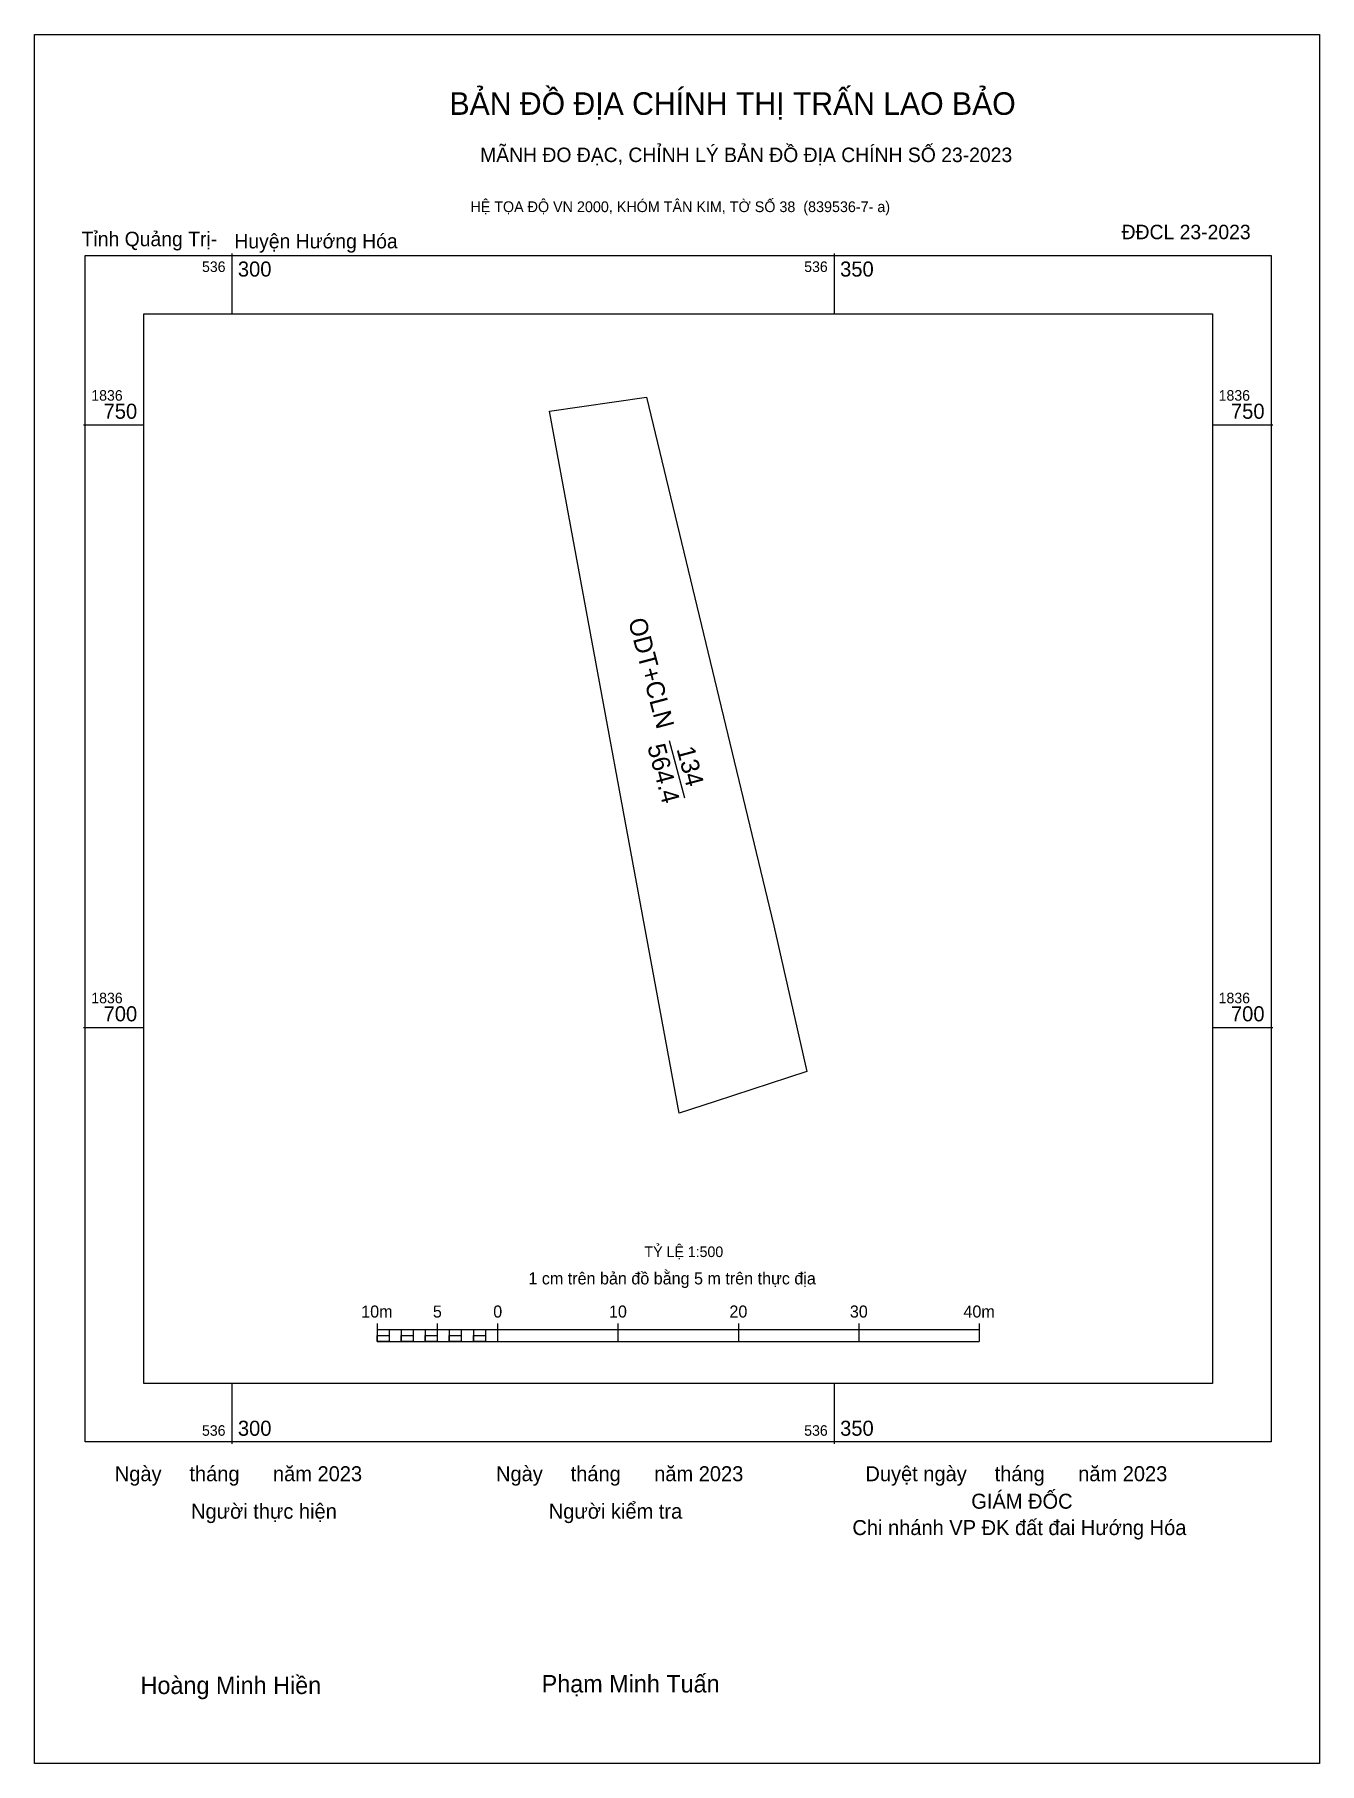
# Model space of a CAD drawing. Extents: x 535873 to 536390, y 1836189 to 1836782.
# Drawn here: x 536283.6 to 536390.3, y 1836638.9 to 1836782.4 of the extents above.
import ezdxf

# ---------------------------------------------------------------- set-up
doc = ezdxf.new("R2010")
doc.units = 0
for name, color, linetype in [('Level 10', 7, 'Continuous'), ('Level 13', 7, 'Continuous'), ('Level 15', 7, 'Continuous'), ('Level 27', 7, 'Continuous'), ('Level 50', 7, 'Continuous'), ('Level 6', 7, 'Continuous'), ('Level 62', 7, 'Continuous'), ('Level 63', 7, 'Continuous'), ('Level 9', 7, 'Continuous')]:
    doc.layers.add(name, color=color, linetype=linetype)

msp = doc.modelspace()

# ---------------------------------------------------------------- linework, layer by layer
at = {"layer": 'Level 10'}
msp.add_lwpolyline([(536345.01, 1836708.42), (536347.75, 1836696.33), (536340.14, 1836693.85), (536337.15, 1836692.88), (536326.36, 1836751.13), (536334.42, 1836752.28)], close=True, dxfattribs=at)
at = {"layer": 'Level 15'}
msp.add_lwpolyline([(536283.62, 1836782.38), (536390.3, 1836782.38), (536390.3, 1836638.92), (536283.62, 1836638.92)], close=True, dxfattribs=at)
at = {"layer": 'Level 27'}
for p, q in [((536334.42, 1836752.28), (536334.42, 1836752.28)), ((536326.36, 1836751.13), (536326.36, 1836751.13)), ((536345.01, 1836708.42), (536345.01, 1836708.42)), ((536347.75, 1836696.33), (536347.75, 1836696.33)), ((536340.14, 1836693.85), (536340.14, 1836693.85)), ((536337.15, 1836692.88), (536337.15, 1836692.88))]:
    msp.add_line(p, q, dxfattribs=at)
at = {"layer": 'Level 50'}
msp.add_line((536336.31, 1836723.8), (536337.57, 1836719.05), dxfattribs=at)
at = {"layer": 'Level 62'}
msp.add_lwpolyline([(536292.68, 1836759.21), (536381.43, 1836759.21), (536381.43, 1836670.45), (536292.68, 1836670.45)], close=True, dxfattribs=at)
at = {"layer": 'Level 63'}
for p, q in [((536300, 1836764.21), (536300, 1836759.21)), ((536350, 1836764.21), (536350, 1836759.21)), ((536287.68, 1836750), (536292.68, 1836750)), ((536381.43, 1836750), (536386.43, 1836750)), ((536287.68, 1836700), (536292.68, 1836700)), ((536381.43, 1836700), (536386.43, 1836700)), ((536312.05, 1836675.42), (536312.05, 1836673.92)), ((536312.05, 1836674.92), (536362.05, 1836674.92)), ((536313.05, 1836674.92), (536313.05, 1836673.92)), ((536314.05, 1836674.92), (536314.05, 1836673.92)), ((536315.05, 1836674.92), (536315.05, 1836673.92)), ((536316.05, 1836674.92), (536316.05, 1836673.92)), ((536317.05, 1836675.42), (536317.05, 1836673.92)), ((536317.05, 1836674.92), (536317.05, 1836673.92)), ((536318.05, 1836674.92), (536318.05, 1836673.92)), ((536319.05, 1836674.92), (536319.05, 1836673.92)), ((536320.05, 1836674.92), (536320.05, 1836673.92)), ((536321.05, 1836674.92), (536321.05, 1836673.92)), ((536322.05, 1836675.42), (536322.05, 1836673.92)), ((536322.05, 1836674.92), (536322.05, 1836673.92)), ((536332.05, 1836675.42), (536332.05, 1836673.92)), ((536342.05, 1836675.42), (536342.05, 1836673.92)), ((536352.05, 1836675.42), (536352.05, 1836673.92)), ((536362.05, 1836675.42), (536362.05, 1836673.92)), ((536312.05, 1836673.92), (536362.05, 1836673.92)), ((536300, 1836670.45), (536300, 1836665.45)), ((536350, 1836670.45), (536350, 1836665.45))]:
    msp.add_line(p, q, dxfattribs=at)
for points in [[(536287.83, 1836764.05), (536386.28, 1836764.05), (536386.28, 1836665.61), (536287.83, 1836665.61)], [(536312.05, 1836674.42), (536313.05, 1836674.42), (536313.05, 1836673.92), (536312.05, 1836673.92)], [(536312.05, 1836674.42), (536313.05, 1836674.42), (536313.05, 1836673.92), (536312.05, 1836673.92)], [(536314.05, 1836674.42), (536315.05, 1836674.42), (536315.05, 1836673.92), (536314.05, 1836673.92)], [(536316.05, 1836674.42), (536317.05, 1836674.42), (536317.05, 1836673.92), (536316.05, 1836673.92)], [(536318.05, 1836674.42), (536319.05, 1836674.42), (536319.05, 1836673.92), (536318.05, 1836673.92)], [(536320.05, 1836674.42), (536321.05, 1836674.42), (536321.05, 1836673.92), (536320.05, 1836673.92)]]:
    msp.add_lwpolyline(points, close=True, dxfattribs=at)

# ---------------------------------------------------------------- texts
at = {"layer": 'Level 13'}
for s, p in [('ODT+CLN', (536332.89, 1836733.76)), ('564.4', (536334.48, 1836723.31)), ('134', (536336.91, 1836723.1))]:
    msp.add_text(s, height=1.5, rotation=284.8666, dxfattribs=at).set_placement(p)
at = {"layer": 'Level 6'}
msp.add_text('TỶ LỆ 1:500', height=0.879, dxfattribs=at).set_placement((536334.26, 1836680.94))
at = {"layer": 'Level 63'}
for s, height, p in [('BẢN ĐỒ ĐỊA CHÍNH THỊ TRẤN LAO BẢO', 1.8718, (536318.07, 1836775.72)), ('MÃNH ĐO ĐẠC, CHỈNH LÝ BẢN ĐỒ ĐỊA CHÍNH SỐ 23-2023', 1.2011, (536320.61, 1836771.8)), ('HỆ TỌA ĐỘ VN 2000, KHÓM TÂN KIM, TỜ SỐ 38  (839536-7- a)', 0.8891, (536319.8, 1836767.65)), ('536', 0.875, (536297.52, 1836762.68)), ('300', 1.25, (536300.5, 1836762.3)), ('536', 0.875, (536347.52, 1836762.68)), ('350', 1.25, (536350.5, 1836762.3)), ('1836', 0.875, (536288.33, 1836752)), ('1836', 0.875, (536381.93, 1836752)), ('750', 1.25, (536289.35, 1836750.5)), ('D', 0.00501, (536326.36, 1836751.13)), ('D', 0.00501, (536326.36, 1836751.13)), ('D', 0.00501, (536326.36, 1836751.13)), ('D', 0.00501, (536326.36, 1836751.13)), ('D', 0.00501, (536326.36, 1836751.13)), ('750', 1.25, (536382.95, 1836750.5)), ('1836', 0.875, (536288.33, 1836702)), ('1836', 0.875, (536381.93, 1836702)), ('700', 1.25, (536289.35, 1836700.5)), ('700', 1.25, (536382.95, 1836700.5)), ('1 cm trên bản đồ bằng 5 m trên thực địa', 1, (536324.62, 1836678.67)), ('10m', 1, (536310.74, 1836675.92)), ('5', 1, (536316.69, 1836675.92)), ('0', 1, (536321.7, 1836675.92)), ('10', 1, (536331.31, 1836675.92)), ('20', 1, (536341.31, 1836675.92)), ('30', 1, (536351.31, 1836675.92)), ('40m', 1, (536360.74, 1836675.92)), ('300', 1.25, (536300.5, 1836666.11)), ('350', 1.25, (536350.5, 1836666.11)), ('536', 0.875, (536297.52, 1836666.11)), ('536', 0.875, (536347.52, 1836666.11)), ('Ngày     tháng      năm 2023', 1.2442, (536290.28, 1836662.34)), ('Ngày     tháng      năm 2023', 1.2442, (536321.93, 1836662.34)), ('Duyệt ngày     tháng      năm 2023', 1.2442, (536352.6, 1836662.34)), ('GIÁM ĐỐC', 1.244, (536361.39, 1836660.06)), ('Người thực hiện', 1.2442, (536296.61, 1836659.23)), ('Người kiểm tra', 1.2442, (536326.31, 1836659.23)), ('Chi nhánh VP ĐK đất đai Hướng Hóa', 1.2442, (536351.52, 1836657.87)), ('Hoàng Minh Hiền', 1.4512, (536292.42, 1836644.68)), ('Phạm Minh Tuấn', 1.4512, (536325.72, 1836644.81))]:
    msp.add_text(s, height=height, dxfattribs=at).set_placement(p)
at = {"layer": 'Level 9'}
for s, p in [('ĐĐCL 23-2023', (536373.87, 1836765.4)), ('Tỉnh Quảng Trị-', (536287.53, 1836764.82)), ('Huyện Hướng Hóa', (536300.21, 1836764.64))]:
    msp.add_text(s, height=1.2011, dxfattribs=at).set_placement(p)

doc.saveas('drawing.dxf')
